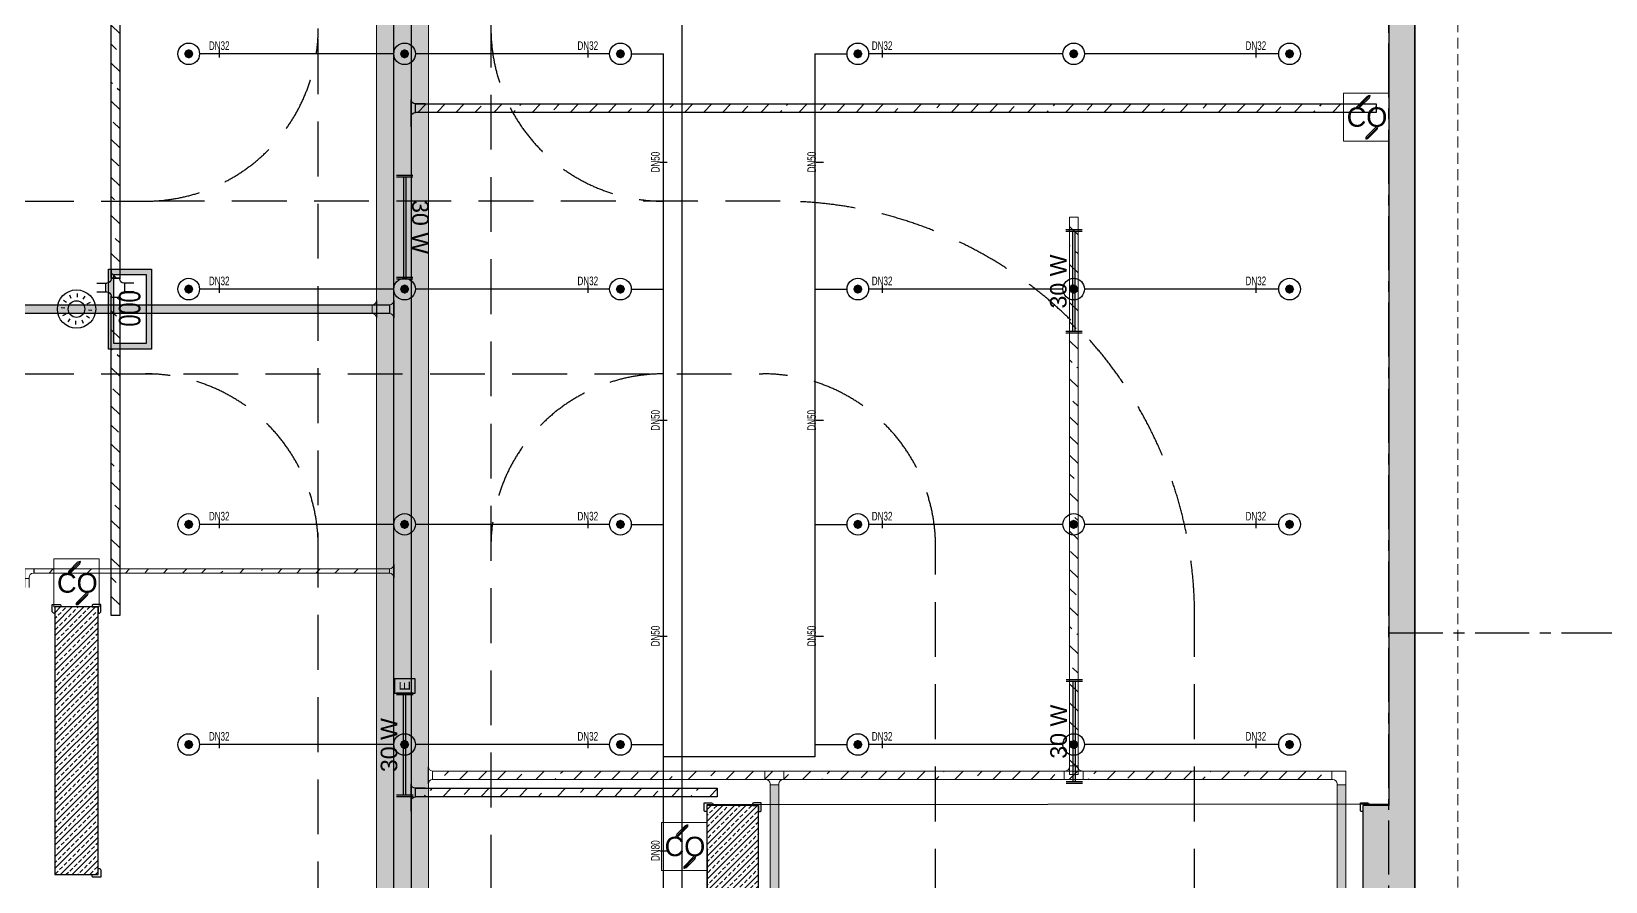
# Model space of a CAD drawing. Header units: millimetres. Extents: x -379292 to 1221486, y 92049 to 447512.
# Drawn here: x -119176 to -100945, y 213739 to 223584 of the extents above; entities that cross this region are included whole.
import ezdxf
from ezdxf.enums import TextEntityAlignment as Align
from ezdxf.lldxf.tags import DXFTag

# ---------------------------------------------------------------- set-up
doc = ezdxf.new("R2010")
doc.units = ezdxf.units.MM
doc.linetypes.add('CENTER', pattern=[2, 1.25, -0.25, 0.25, -0.25])
doc.linetypes.add('HIDDEN', pattern=[9.525, 6.35, -3.175])
for name, color, linetype in [('-M-YNGN-BORUID', 7, 'Continuous'), ('-M-YNGN-BORUUZUN', 7, 'Continuous'), ('-M-YNGN-BORUYUK', 7, 'Continuous'), ('-M-YNGN-SPR-YUK', 7, 'Continuous'), ('-M-YNGN-ZON4-CAP-', 7, 'Continuous'), ('-M-YNGN-ZON4-SPR-', 7, 'Continuous'), ('05_AXIS', 211, 'CENTER'), ('05_HATCH CONCRETE', 141, 'Continuous'), ('05_HATCH SOLID-2', 253, 'Continuous'), ('05_SYMBOL', 2, 'Continuous'), ('08_ARAÇ SAYIM', 140, 'Continuous'), ('08_DEDECTOR FLASOR', 3, 'Continuous'), ('08_HORN', 4, 'Continuous'), ('08_LAMP', 4, 'Continuous'), ('AIRONN ZONLAMA', 4, 'Continuous'), ('E_CT_ZA', 6, 'Continuous')]:
    doc.layers.add(name, color=color, linetype=linetype)
doc.layers.add('-M-YNGN-SPR-CAPCIZGI', color=188, linetype='Continuous', plot=False)
for name, color, linetype, lineweight in [('-M-YNGN-ZON4', 3, 'SP', 30), ('06_FORMWORK HIDDEN', 252, 'HIDDEN2', 0), ('08_DEDECTOR', 3, 'Continuous', 9), ('E_CT_AYDINLATMA', 3, 'Continuous', 9), ('E_CT_KA', 4, 'Continuous', 9), ('E_CT_KIRMIZI', 1, 'Continuous', 9)]:
    doc.layers.add(name, color=color, linetype=linetype, lineweight=lineweight)
doc.styles.add('CIZGI', font='tahoma.ttf', dxfattribs={"width": 0.8, "oblique": 20})
doc.styles.add('HCAD', font='HCAD.SHX', dxfattribs={"width": 0.8, "height": 0.2})
doc.styles.add('PIPESIZE', font='hcad.shx', dxfattribs={"width": 0.8})
doc.styles.add('SPR-NOT', font='romans.shx')
doc.styles.get("Standard").update_dxf_attribs({"font": 'segoeuil.ttf'})
doc.styles.add('WMF-Arial', font='TURK.SHX')
doc.styles.add('YAZI-2', font='arial.ttf', dxfattribs={"height": 2})
doc.styles.add('YAZI-3', font='arial.ttf', dxfattribs={"height": 3})
tags = doc.linetypes.add('HIDDEN2', pattern=[0.1875, 0.125, -0.0625]).pattern_tags.tags
tags[6:7] = [DXFTag(74, 4), DXFTag(75, 0), DXFTag(340, '0'), DXFTag(46, 0.0), DXFTag(50, 0.0), DXFTag(44, 0.0), DXFTag(45, 0.0)]
tags[4:5] = [DXFTag(74, 4), DXFTag(75, 0), DXFTag(340, '0'), DXFTag(46, 0.0), DXFTag(50, 0.0), DXFTag(44, 0.0), DXFTag(45, 0.0)]
doc.linetypes.add('SP', pattern='A,2,-0.1,["SP",CIZGI,S=0.14,R=0.2,X=0,Y=-0.07],-0.255', length=2.355)
pattern_1 = [(225, (905000, -3e-07), (67.351921, -67.351921), []), (225, (904932.65, -3e-07), (67.351921, -67.351921), [47.625, -23.8125])]

# ---------------------------------------------------------------- blocks, each defined once
blk = doc.blocks.new('202_Aks')
at = {"layer": '05_AXIS', "ltscale": 500}
for p, q in [((137900, -182300), (137900, 5000)), ((137900, -61500), (142900, -61500))]:
    blk.add_line(p, q, dxfattribs=at)
blk = doc.blocks.new('bariyer')
at = {"color": 8, "ltscale": 25}
blk.add_lwpolyline([(0, -70), (15, -70, 0.414214), (30, -55), (30, 30), (-55, 30, 0.414214), (-70, 15), (-70, 0), (0, 0)], format="xyb", close=True, dxfattribs=at)
blk = doc.blocks.new('OtoParkBodrumKatMimari')
at = {"layer": '05_HATCH CONCRETE'}
h = blk.add_hatch(dxfattribs=at)
h.set_pattern_fill('ANSI33', color=8, scale=15, angle=180, style=0)
h.set_pattern_definition(pattern_1)
h.paths.add_polyline_path([(96200, 177300), (96200, 177000), (96800, 177000), (96800, 177300), (104600, 177300), (104600, 177000), (105200, 177000), (105200, 177300), (113000, 177300), (113000, 177000), (113600, 177000), (113600, 177300), (121400, 177300), (121400, 177000), (122000, 177000), (122000, 177300), (127400, 177300), (127400, 177000), (128000, 177000), (128000, 177300), (135000, 177300), (135000, 177000), (135300, 177000), (135300, 172100), (135000, 172100), (135000, 171500), (135300, 171500), (135300, 164100), (135000, 164100), (135000, 163500), (135300, 163500), (135300, 156100), (135000, 156100), (135000, 155500), (135300, 155500), (135300, 148100), (135000, 148100), (135000, 147500), (135300, 147500), (135300, 144600), (135000, 144600), (135000, 144000), (135600, 144000), (135600, 144300), (142600, 144300), (142600, 144000), (142900, 144000), (142900, 140100), (142600, 140100), (142600, 139500), (142900, 139500), (142900, 132100), (142600, 132100), (142600, 131500), (142900, 131500), (142900, 127950), (142600, 127950), (142600, 127350), (142900, 127350), (142900, 124300), (142600, 124300), (142600, 123300), (142900, 123300), (142900, 113800), (142600, 113800), (142600, 112800), (142700, 112800), (142700, 100050), (135550, 100050), (135550, 108100), (135050, 108100), (135050, 83500), (135550, 83500), (135550, 99800), (142700, 99800), (142700, 78800), (142600, 78800), (142600, 77800), (142900, 77800), (142900, 68100), (142600, 68100), (142600, 67500), (143200, 67500), (143200, 144600), (135600, 144600), (135600, 177600), (71000, 177600), (71000, 177000), (71600, 177000), (71600, 177300), (79400, 177300), (79400, 177000), (80000, 177000), (80000, 177300), (87800, 177300), (87800, 177000), (88400, 177000), (88400, 177300)])
h = blk.add_hatch(dxfattribs=at)
h.set_pattern_fill('ANSI33', color=8, scale=15, angle=180, style=0)
h.set_pattern_definition(pattern_1)
h.paths.add_polyline_path([(127950, 116100), (127450, 116100), (127450, 113000), (127950, 113000)])
h = blk.add_hatch(dxfattribs=at)
h.set_pattern_fill('ANSI33', color=8, scale=15, angle=180, style=0)
h.set_pattern_definition(pattern_1)
h.paths.add_polyline_path([(135600, 113800), (135000, 113800), (135000, 112800), (135600, 112800)])
at = {"color": 5}
blk.add_lwpolyline([(142900, 123300), (142900, 113800), (142600, 113800), (142600, 112800), (142700, 112800), (142700, 100050), (135550, 100050), (135550, 108100), (135050, 108100), (135050, 83500), (135550, 83500), (135550, 99800), (142700, 99800), (142700, 78800), (142600, 78800), (142600, 77800), (142900, 77800), (142900, 68100), (142600, 68100), (142600, 67500), (143200, 67500), (143200, 144600)], dxfattribs=at)
for points in [[(127950, 116100), (127450, 116100), (127450, 113000), (127950, 113000)], [(135600, 113800), (135000, 113800), (135000, 112800), (135600, 112800)]]:
    blk.add_lwpolyline(points, close=True, dxfattribs=at)
at = {"layer": '05_HATCH SOLID-2', "color": 251, "ltscale": 25}
blk.add_lwpolyline([(150500, -8770), (150500, 187430), (4700, 187430), (4700, 177600), (135600, 177600), (135600, 144600), (143200, 144600), (143200, 59700), (90240, -300), (70300, -300), (63119, 5881)], dxfattribs=at)
at = {"layer": '05_SYMBOL', "color": 252, "linetype": 'HIDDEN', "ltscale": 100}
for points in [[(132500, 166800), (132500, 53048)], [(130500, 106800), (130500, 132800)], [(19400, 120800), (128500, 120800)], [(19400, 118800), (135650, 118800)], [(137650, 88852), (137650, 116800)]]:
    blk.add_lwpolyline(points, dxfattribs=at)
for points in [[(128500, 120800, 0.414214), (130500, 122800)], [(132500, 122800, 0.414214), (134500, 120800, -1)], [(140650, 88852), (140650, 116000, 0.414214), (135850, 120800), (128600, 120800)], [(130500, 116800, 0.414214), (128500, 118800)], [(132500, 116800, -0.414214), (134500, 118800, 1)], [(137650, 116800, 0.414214), (135650, 118800)]]:
    blk.add_lwpolyline(points, format="xyb", dxfattribs=at)
at = {"layer": '06_FORMWORK HIDDEN', "linetype": 'HIDDEN', "ltscale": 20}
blk.add_line((143700, 59511), (143700, 145100), dxfattribs=at)
at = {"layer": '05_AXIS'}
blk.add_blockref('202_Aks', (5000, 177300), dxfattribs=at)
at = {"layer": '05_SYMBOL', "color": 8, "xscale": -1}
for p in [(127450, 116100), (135000, 113800), (142600, 113800)]:
    blk.add_blockref('bariyer', p, dxfattribs=at)
at = {"layer": '05_SYMBOL', "color": 8}
for p in [(127950, 116100), (135600, 113800)]:
    blk.add_blockref('bariyer', p, dxfattribs=at)
at = {"layer": '05_SYMBOL', "color": 8, "xscale": -1, "rotation": 180}
blk.add_blockref('bariyer', (127950, 113000), dxfattribs=at)
blk = doc.blocks.new('SPRKL100')
at = {"layer": '-M-YNGN-SPR-CAPCIZGI'}
blk.add_line((0, 0.43), (0, -0.43), dxfattribs=at)
at = {"layer": '-M-YNGN-BORUID', "color": 0, "style": 'HCAD', "width": 0.8, "flags": 1}
blk.add_attdef('DIC', text='', height=0.4, dxfattribs=at).set_placement((0, -1.69), align=Align.CENTER)
at = {"layer": '-M-YNGN-BORUUZUN', "color": 0, "style": 'HCAD', "width": 0.7}
blk.add_attdef('BOY', text='', height=0.8, dxfattribs=at).set_placement((0, -1.08), align=Align.CENTER)
at = {"layer": '-M-YNGN-BORUYUK', "color": 6, "style": 'PIPESIZE', "width": 0.8}
blk.add_attdef('YUK', text='', height=0.5, dxfattribs=at).set_placement((0, 1.87), align=Align.CENTER)
at = {"color": 0, "style": 'PIPESIZE', "width": 0.7}
blk.add_attdef('CAP', text='', height=1, dxfattribs=at).set_placement((0, 0.45), align=Align.CENTER)
blk = doc.blocks.new('SP-C-UP-12')
at = {"ltscale": 10}
blk.add_line((0, 0), (0, 0), dxfattribs=at)
at = {"color": 1, "linetype": 'Continuous'}
blk.add_circle((0, 0), 12.5, dxfattribs=at)
at = {"ltscale": 10}
for points in [[(-5.4, 0), (-3.8, 3.8), (-3.8, -3.8), (0, 5.4)], [(-3.8, -3.8), (0, 5.4), (0, -5.4), (3.8, 3.8)], [(0, -5.4), (3.8, 3.8), (3.8, -3.8), (5.4, 0)]]:
    blk.add_solid(points, dxfattribs=at)
at = {"layer": '-M-YNGN-SPR-YUK', "style": 'SPR-NOT', "width": 0.5, "flags": 9}
for tag, p in [('YUK', (0, 17.8)), ('CAP', (0, 14.4)), ('TIP', (0.2, 10.8))]:
    blk.add_attdef(tag, text='', height=2.5, dxfattribs=at).set_placement(p, align=Align.MIDDLE_CENTER)
blk = doc.blocks.new('A$C69E781E7')
at = {"layer": '-M-YNGN-ZON4', "ltscale": 500}
for p, q in [((-459.8, -215.1), (-459.8, -4466.9)), ((-793.4, -2137.6), (-1018.4, -2137.6)), ((-543.4, -2137.6), (-768.4, -2137.6)), ((-518.4, -2137.6), (-480.9, -2137.6)), ((-480.9, -7485.1), (-480.9, -2137.6)), ((-305.9, -2137.6), (-305.9, -2951.9)), ((-305.9, -2137.6), (-268.4, -2137.6)), ((-18.4, -2137.6), (-243.4, -2137.6)), ((231.6, -2137.6), (6.6, -2137.6)), ((-793.4, -2410.1), (-1018.4, -2410.1)), ((-543.4, -2410.1), (-768.4, -2410.1)), ((-518.4, -2410.1), (-480.9, -2410.1)), ((-305.9, -2410.1), (-268.4, -2410.1)), ((-18.4, -2410.1), (-243.4, -2410.1)), ((231.6, -2410.1), (6.6, -2410.1)), ((-793.4, -2682.6), (-1018.4, -2682.6)), ((-543.4, -2682.6), (-768.4, -2682.6)), ((-518.4, -2682.6), (-480.9, -2682.6)), ((-305.9, -2682.6), (-268.4, -2682.6)), ((-18.4, -2682.6), (-243.4, -2682.6)), ((231.6, -2682.6), (6.6, -2682.6)), ((-793.4, -2937.6), (-1018.4, -2937.6)), ((-543.4, -2937.6), (-768.4, -2937.6)), ((-518.4, -2937.6), (-480.9, -2937.6)), ((-305.9, -2951.9), (-480.9, -2951.9)), ((-305.9, -2937.6), (-268.4, -2937.6)), ((-18.4, -2937.6), (-243.4, -2937.6)), ((231.6, -2937.6), (6.6, -2937.6))]:
    blk.add_line(p, q, dxfattribs=at)
at = {"layer": '-M-YNGN-ZON4-CAP-'}
ref = blk.add_blockref('SPRKL100', (-995.6, -2137.6), dxfattribs=dict(at, xscale=10, yscale=10, zscale=10))
ref.add_attrib('CAP', 'DN32', dxfattribs={"layer": '0', "color": 0, "height": 10, "style": 'PIPESIZE', "width": 0.7}).set_placement((-995.6, -2133.1), align=Align.CENTER)
ref = blk.add_blockref('SPRKL100', (-568.7, -2137.6), dxfattribs=dict(at, xscale=10, yscale=10, zscale=10))
ref.add_attrib('CAP', 'DN32', dxfattribs={"layer": '0', "color": 0, "height": 10, "style": 'PIPESIZE', "width": 0.7}).set_placement((-568.7, -2133.1), align=Align.CENTER)
ref = blk.add_blockref('SPRKL100', (-227.8, -2137.6), dxfattribs=dict(at, xscale=10, yscale=10, zscale=10))
ref.add_attrib('CAP', 'DN32', dxfattribs={"layer": '0', "color": 0, "height": 10, "style": 'PIPESIZE', "width": 0.7}).set_placement((-227.8, -2133.1), align=Align.CENTER)
ref = blk.add_blockref('SPRKL100', (205.1, -2137.6), dxfattribs=dict(at, xscale=10, yscale=10, zscale=10))
ref.add_attrib('CAP', 'DN32', dxfattribs={"layer": '0', "color": 0, "height": 10, "style": 'PIPESIZE', "width": 0.7}).set_placement((205.1, -2133.1), align=Align.CENTER)
ref = blk.add_blockref('SPRKL100', (-480.9, -2263), dxfattribs=dict(at, xscale=10.00000000000001, yscale=10.00000000000001, zscale=10.00000000000001, rotation=90))
ref.add_attrib('CAP', 'DN50', dxfattribs={"layer": '0', "color": 0, "height": 10, "rotation": 90, "style": 'PIPESIZE', "width": 0.7}).set_placement((-485.4, -2263), align=Align.CENTER)
ref = blk.add_blockref('SPRKL100', (-300, -2263), dxfattribs=dict(at, xscale=10.00000000000001, yscale=10.00000000000001, zscale=10.00000000000001, rotation=90))
ref.add_attrib('CAP', 'DN50', dxfattribs={"layer": '0', "color": 0, "height": 10, "rotation": 90, "style": 'PIPESIZE', "width": 0.7}).set_placement((-304.5, -2263), align=Align.CENTER)
ref = blk.add_blockref('SPRKL100', (-995.6, -2410.1), dxfattribs=dict(at, xscale=10, yscale=10, zscale=10))
ref.add_attrib('CAP', 'DN32', dxfattribs={"layer": '0', "color": 0, "height": 10, "style": 'PIPESIZE', "width": 0.7}).set_placement((-995.6, -2405.6), align=Align.CENTER)
ref = blk.add_blockref('SPRKL100', (-568.7, -2410.1), dxfattribs=dict(at, xscale=10, yscale=10, zscale=10))
ref.add_attrib('CAP', 'DN32', dxfattribs={"layer": '0', "color": 0, "height": 10, "style": 'PIPESIZE', "width": 0.7}).set_placement((-568.7, -2405.6), align=Align.CENTER)
ref = blk.add_blockref('SPRKL100', (-227.8, -2410.1), dxfattribs=dict(at, xscale=10, yscale=10, zscale=10))
ref.add_attrib('CAP', 'DN32', dxfattribs={"layer": '0', "color": 0, "height": 10, "style": 'PIPESIZE', "width": 0.7}).set_placement((-227.8, -2405.6), align=Align.CENTER)
ref = blk.add_blockref('SPRKL100', (205.1, -2410.1), dxfattribs=dict(at, xscale=10, yscale=10, zscale=10))
ref.add_attrib('CAP', 'DN32', dxfattribs={"layer": '0', "color": 0, "height": 10, "style": 'PIPESIZE', "width": 0.7}).set_placement((205.1, -2405.6), align=Align.CENTER)
ref = blk.add_blockref('SPRKL100', (-480.9, -2562.1), dxfattribs=dict(at, xscale=10.00000000000001, yscale=10.00000000000001, zscale=10.00000000000001, rotation=90))
ref.add_attrib('CAP', 'DN50', dxfattribs={"layer": '0', "color": 0, "height": 10, "rotation": 90, "style": 'PIPESIZE', "width": 0.7}).set_placement((-485.4, -2562.1), align=Align.CENTER)
ref = blk.add_blockref('SPRKL100', (-300, -2562.1), dxfattribs=dict(at, xscale=10.00000000000001, yscale=10.00000000000001, zscale=10.00000000000001, rotation=90))
ref.add_attrib('CAP', 'DN50', dxfattribs={"layer": '0', "color": 0, "height": 10, "rotation": 90, "style": 'PIPESIZE', "width": 0.7}).set_placement((-304.5, -2562.1), align=Align.CENTER)
ref = blk.add_blockref('SPRKL100', (-995.6, -2682.6), dxfattribs=dict(at, xscale=10, yscale=10, zscale=10))
ref.add_attrib('CAP', 'DN32', dxfattribs={"layer": '0', "color": 0, "height": 10, "style": 'PIPESIZE', "width": 0.7}).set_placement((-995.6, -2678.1), align=Align.CENTER)
ref = blk.add_blockref('SPRKL100', (-568.7, -2682.6), dxfattribs=dict(at, xscale=10, yscale=10, zscale=10))
ref.add_attrib('CAP', 'DN32', dxfattribs={"layer": '0', "color": 0, "height": 10, "style": 'PIPESIZE', "width": 0.7}).set_placement((-568.7, -2678.1), align=Align.CENTER)
ref = blk.add_blockref('SPRKL100', (-227.8, -2682.6), dxfattribs=dict(at, xscale=10, yscale=10, zscale=10))
ref.add_attrib('CAP', 'DN32', dxfattribs={"layer": '0', "color": 0, "height": 10, "style": 'PIPESIZE', "width": 0.7}).set_placement((-227.8, -2678.1), align=Align.CENTER)
ref = blk.add_blockref('SPRKL100', (205.1, -2682.6), dxfattribs=dict(at, xscale=10, yscale=10, zscale=10))
ref.add_attrib('CAP', 'DN32', dxfattribs={"layer": '0', "color": 0, "height": 10, "style": 'PIPESIZE', "width": 0.7}).set_placement((205.1, -2678.1), align=Align.CENTER)
ref = blk.add_blockref('SPRKL100', (-480.9, -2812), dxfattribs=dict(at, xscale=10.00000000000001, yscale=10.00000000000001, zscale=10.00000000000001, rotation=90))
ref.add_attrib('CAP', 'DN50', dxfattribs={"layer": '0', "color": 0, "height": 10, "rotation": 90, "style": 'PIPESIZE', "width": 0.7}).set_placement((-485.4, -2812), align=Align.CENTER)
ref = blk.add_blockref('SPRKL100', (-300, -2812), dxfattribs=dict(at, xscale=10.00000000000001, yscale=10.00000000000001, zscale=10.00000000000001, rotation=90))
ref.add_attrib('CAP', 'DN50', dxfattribs={"layer": '0', "color": 0, "height": 10, "rotation": 90, "style": 'PIPESIZE', "width": 0.7}).set_placement((-304.5, -2812), align=Align.CENTER)
ref = blk.add_blockref('SPRKL100', (-995.6, -2937.6), dxfattribs=dict(at, xscale=10, yscale=10, zscale=10))
ref.add_attrib('CAP', 'DN32', dxfattribs={"layer": '0', "color": 0, "height": 10, "style": 'PIPESIZE', "width": 0.7}).set_placement((-995.6, -2933.1), align=Align.CENTER)
ref = blk.add_blockref('SPRKL100', (-568.7, -2937.6), dxfattribs=dict(at, xscale=10, yscale=10, zscale=10))
ref.add_attrib('CAP', 'DN32', dxfattribs={"layer": '0', "color": 0, "height": 10, "style": 'PIPESIZE', "width": 0.7}).set_placement((-568.7, -2933.1), align=Align.CENTER)
ref = blk.add_blockref('SPRKL100', (-227.8, -2937.6), dxfattribs=dict(at, xscale=10, yscale=10, zscale=10))
ref.add_attrib('CAP', 'DN32', dxfattribs={"layer": '0', "color": 0, "height": 10, "style": 'PIPESIZE', "width": 0.7}).set_placement((-227.8, -2933.1), align=Align.CENTER)
ref = blk.add_blockref('SPRKL100', (205.1, -2937.6), dxfattribs=dict(at, xscale=10, yscale=10, zscale=10))
ref.add_attrib('CAP', 'DN32', dxfattribs={"layer": '0', "color": 0, "height": 10, "style": 'PIPESIZE', "width": 0.7}).set_placement((205.1, -2933.1), align=Align.CENTER)
ref = blk.add_blockref('SPRKL100', (-480.9, -3060.6), dxfattribs=dict(at, xscale=10.00000000000001, yscale=10.00000000000001, zscale=10.00000000000001, rotation=90))
ref.add_attrib('CAP', 'DN80', dxfattribs={"layer": '0', "color": 0, "height": 10, "rotation": 90, "style": 'PIPESIZE', "width": 0.7}).set_placement((-485.4, -3060.6), align=Align.CENTER)
at = {"layer": '-M-YNGN-ZON4-SPR-'}
for p in [(-1030.9, -2137.6), (-780.9, -2137.6), (-530.9, -2137.6), (-255.9, -2137.6), (-5.9, -2137.6), (244.1, -2137.6), (-1030.9, -2410.1), (-780.9, -2410.1), (-530.9, -2410.1), (-255.9, -2410.1), (-5.9, -2410.1), (244.1, -2410.1), (-1030.9, -2682.6), (-780.9, -2682.6), (-530.9, -2682.6), (-255.9, -2682.6), (-5.9, -2682.6), (244.1, -2682.6), (-1030.9, -2937.6), (-780.9, -2937.6), (-530.9, -2937.6), (-255.9, -2937.6), (-5.9, -2937.6), (244.1, -2937.6)]:
    blk.add_blockref('SP-C-UP-12', p, dxfattribs=at)
blk = doc.blocks.new('*U652')
h = blk.add_hatch()
h.set_pattern_fill('ANSI33', color=0, scale=50, angle=1, style=0)
h.paths.add_polyline_path([(-115024, 100), (-249, 100), (-249, 0), (-115024, 0)])
at = {"color": 0}
blk.add_lwpolyline([(-115024, 100), (-249, 100), (-249, 0), (-115024, 0)], close=True, dxfattribs=at)
at = {"ltscale": 25, "flags": 1}
for tag, p in [('YUKSEKLIK', (-229, -149)), ('KALINLIK', (-229, -213))]:
    blk.add_attdef(tag, p, '', height=50, dxfattribs=at)
blk = doc.blocks.new('*U667')
h = blk.add_hatch()
h.set_pattern_fill('ANSI33', color=0, scale=50, angle=1, style=0)
h.paths.add_polyline_path([(-10677, 100), (452, 100), (452, 0), (-10677, 0)])
at = {"color": 0}
blk.add_lwpolyline([(-10677, 100), (452, 100), (452, 0), (-10677, 0)], close=True, dxfattribs=at)
at = {"ltscale": 25, "flags": 1}
for tag, p in [('YUKSEKLIK', (-229, -149)), ('KALINLIK', (-229, -213))]:
    blk.add_attdef(tag, p, '', height=50, dxfattribs=at)
blk = doc.blocks.new('*U177')
at = {"color": 0}
for p, q in [((-164, 164), (-50, 164)), ((-50, 164), (-50, 167)), ((-50, 167), (150, 167)), ((0, 0), (0, 114)), ((100, 114), (0, 114)), ((100, 0), (100, 114)), ((150, 167), (150, 164)), ((264, 164), (150, 164))]:
    blk.add_line(p, q, dxfattribs=at)
for centre, start, end in [((-50, 114), 0, 90), ((150, 114), 90, 180)]:
    blk.add_arc(centre, 50, start, end, dxfattribs=at)
blk = doc.blocks.new('*U668')
h = blk.add_hatch()
h.set_pattern_fill('ANSI33', color=0, scale=50, angle=1, style=0)
h.paths.add_polyline_path([(-3044, 100), (452, 100), (452, 0), (-3044, 0)])
at = {"color": 0}
blk.add_lwpolyline([(-3044, 100), (452, 100), (452, 0), (-3044, 0)], close=True, dxfattribs=at)
at = {"ltscale": 25, "flags": 1}
for tag, p in [('YUKSEKLIK', (-229, -149)), ('KALINLIK', (-229, -213))]:
    blk.add_attdef(tag, p, '', height=50, dxfattribs=at)
blk = doc.blocks.new('*U178')
at = {"color": 0}
for p, q in [((-164, 164), (-50, 164)), ((-50, 164), (-50, 167)), ((-50, 167), (150, 167)), ((0, 0), (0, 114)), ((100, 114), (0, 114)), ((100, 0), (100, 114)), ((150, 167), (150, 164)), ((264, 164), (150, 164))]:
    blk.add_line(p, q, dxfattribs=at)
for centre, start, end in [((-50, 114), 0, 90), ((150, 114), 90, 180)]:
    blk.add_arc(centre, 50, start, end, dxfattribs=at)
blk = doc.blocks.new('*U673')
h = blk.add_hatch()
h.set_pattern_fill('ANSI33', color=0, scale=50, angle=1, style=0)
h.paths.add_polyline_path([(-115494, 200), (1093, 200), (1093, 0), (-115494, 0)])
at = {"color": 0}
blk.add_lwpolyline([(-115494, 200), (1093, 200), (1093, 0), (-115494, 0)], close=True, dxfattribs=at)
at = {"ltscale": 25, "flags": 1}
for tag, p in [('YUKSEKLIK', (-229, -149)), ('KALINLIK', (-229, -213))]:
    blk.add_attdef(tag, p, '', height=50, dxfattribs=at)
blk = doc.blocks.new('*U683')
h = blk.add_hatch()
h.set_pattern_fill('ANSI33', color=0, scale=50, angle=1, style=0)
h.paths.add_polyline_path([(-14068, 100), (100307, 100), (100307, 0), (-14068, 0)])
at = {"color": 0}
blk.add_lwpolyline([(-14068, 100), (100307, 100), (100307, 0), (-14068, 0)], close=True, dxfattribs=at)
at = {"ltscale": 25, "flags": 1}
for tag, p in [('YUKSEKLIK', (-229, -149)), ('KALINLIK', (-229, -213))]:
    blk.add_attdef(tag, p, '', height=50, dxfattribs=at)
blk = doc.blocks.new('*U697')
h = blk.add_hatch()
h.set_pattern_fill('ANSI33', color=0, scale=50, angle=1, style=0)
h.paths.add_polyline_path([(-10404, 100), (11, 100), (11, 0), (-10404, 0)])
at = {"color": 0}
blk.add_lwpolyline([(-10404, 100), (11, 100), (11, 0), (-10404, 0)], close=True, dxfattribs=at)
at = {"ltscale": 25, "flags": 1}
for tag, p in [('YUKSEKLIK', (-229, -149)), ('KALINLIK', (-229, -213))]:
    blk.add_attdef(tag, p, '', height=50, dxfattribs=at)
blk = doc.blocks.new('*U194')
at = {"color": 0}
for p, q in [((0, 264), (-264, 264)), ((-160, 264), (-160, 164)), ((0, 0), (0, 264)), ((-264, 164), (-150, 164)), ((-100, 0), (-100, 114)), ((0, 104), (-100, 104))]:
    blk.add_line(p, q, dxfattribs=at)
blk.add_arc((-150, 114), 50, 0, 90, dxfattribs=at)
blk = doc.blocks.new('*U698')
h = blk.add_hatch()
h.set_pattern_fill('ANSI33', color=0, scale=50, angle=1, style=0)
h.paths.add_polyline_path([(-6685, 100), (-232, 100), (-232, 0), (-6685, 0)])
at = {"color": 0}
blk.add_lwpolyline([(-6685, 100), (-232, 100), (-232, 0), (-6685, 0)], close=True, dxfattribs=at)
at = {"ltscale": 25, "flags": 1}
for tag, p in [('YUKSEKLIK', (-229, -149)), ('KALINLIK', (-229, -213))]:
    blk.add_attdef(tag, p, '', height=50, dxfattribs=at)
blk = doc.blocks.new('*U708')
h = blk.add_hatch()
h.set_pattern_fill('ANSI33', color=0, scale=50, angle=1, style=0)
h.paths.add_polyline_path([(-44937, 100), (-192, 100), (-192, 0), (-44937, 0)])
at = {"color": 0}
blk.add_lwpolyline([(-44937, 100), (-192, 100), (-192, 0), (-44937, 0)], close=True, dxfattribs=at)
at = {"ltscale": 25, "flags": 1}
for tag, p in [('YUKSEKLIK', (-229, -149)), ('KALINLIK', (-229, -213))]:
    blk.add_attdef(tag, p, '', height=50, dxfattribs=at)
blk = doc.blocks.new('*U720')
h = blk.add_hatch()
h.set_pattern_fill('ANSI33', color=0, scale=50, angle=1, style=0)
h.paths.add_polyline_path([(-71173, 600), (45489, 600), (45489, 0), (-71173, 0)])
at = {"color": 0}
blk.add_lwpolyline([(-71173, 600), (45489, 600), (45489, 0), (-71173, 0)], close=True, dxfattribs=at)
at = {"ltscale": 25, "flags": 1}
for tag, p in [('YUKSEKLIK', (-229, -149)), ('KALINLIK', (-229, -213))]:
    blk.add_attdef(tag, p, '', height=50, dxfattribs=at)
blk = doc.blocks.new('*U248')
at = {"color": 0}
for p, q in [((-164, 164), (-50, 164)), ((-50, 164), (-50, 167)), ((-50, 167), (150, 167)), ((0, 0), (0, 114)), ((100, 114), (0, 114)), ((100, 0), (100, 114)), ((150, 167), (150, 164)), ((264, 164), (150, 164))]:
    blk.add_line(p, q, dxfattribs=at)
for centre, start, end in [((-50, 114), 0, 90), ((150, 114), 90, 180)]:
    blk.add_arc(centre, 50, start, end, dxfattribs=at)
blk = doc.blocks.new('*U253')
at = {"color": 0}
for p, q in [((-164, 164), (-50, 164)), ((-50, 164), (-50, 167)), ((-50, 167), (150, 167)), ((0, 0), (0, 114)), ((100, 114), (0, 114)), ((100, 0), (100, 114)), ((150, 167), (150, 164)), ((264, 164), (150, 164))]:
    blk.add_line(p, q, dxfattribs=at)
for centre, start, end in [((-50, 114), 0, 90), ((150, 114), 90, 180)]:
    blk.add_arc(centre, 50, start, end, dxfattribs=at)
blk = doc.blocks.new('*U760')
h = blk.add_hatch()
h.set_pattern_fill('ANSI33', color=0, scale=50, angle=1, style=0)
h.paths.add_polyline_path([(-1851, 50), (2267, 50), (2267, 0), (-1851, 0)])
at = {"color": 0}
blk.add_lwpolyline([(-1851, 50), (2267, 50), (2267, 0), (-1851, 0)], close=True, dxfattribs=at)
at = {"ltscale": 25, "flags": 1}
for tag, p in [('YUKSEKLIK', (-229, -149)), ('KALINLIK', (-229, -213))]:
    blk.add_attdef(tag, p, '', height=50, dxfattribs=at)
blk = doc.blocks.new('*U268')
at = {"color": 0}
for p, q in [((-164, 164), (-50, 164)), ((-50, 164), (-50, 167)), ((-50, 167), (100, 167)), ((0, 0), (0, 114)), ((50, 114), (0, 114)), ((50, 0), (50, 114)), ((100, 167), (100, 164)), ((214, 164), (100, 164))]:
    blk.add_line(p, q, dxfattribs=at)
for centre, start, end in [((-50, 114), 0, 90), ((100, 114), 90, 180)]:
    blk.add_arc(centre, 50, start, end, dxfattribs=at)
blk = doc.blocks.new('*U286')
at = {"color": 0}
for p, q in [((0, 214), (-214, 214)), ((-110, 214), (-110, 164)), ((0, 0), (0, 214)), ((-214, 164), (-100, 164)), ((-50, 0), (-50, 114)), ((0, 104), (-50, 104))]:
    blk.add_line(p, q, dxfattribs=at)
blk.add_arc((-100, 114), 50, 0, 90, dxfattribs=at)
blk = doc.blocks.new('*U826')
h = blk.add_hatch()
h.set_pattern_fill('ANSI33', color=0, scale=50, angle=1, style=0)
h.paths.add_polyline_path([(-4386, 100), (-183, 100), (-183, 0), (-4386, 0)])
at = {"color": 0}
blk.add_lwpolyline([(-4386, 100), (-183, 100), (-183, 0), (-4386, 0)], close=True, dxfattribs=at)
at = {"ltscale": 25, "flags": 1}
for tag, p in [('YUKSEKLIK', (-229, -149)), ('KALINLIK', (-229, -213))]:
    blk.add_attdef(tag, p, '', height=50, dxfattribs=at)
blk = doc.blocks.new('*U340')
at = {"color": 0}
for p, q in [((0, 428), (0, 314)), ((100, 428), (100, 314)), ((-164, 264), (-50, 264)), ((-60, 264), (-60, 164)), ((0, 324), (100, 324)), ((264, 264), (150, 264)), ((160, 264), (160, 164)), ((-164, 164), (-50, 164)), ((0, 0), (0, 114)), ((0, 104), (100, 104)), ((100, 0), (100, 114)), ((264, 164), (150, 164))]:
    blk.add_line(p, q, dxfattribs=at)
for centre, start, end in [((-50, 314), 270, 0), ((150, 314), 180, 270), ((-50, 114), 0, 90), ((150, 114), 90, 180)]:
    blk.add_arc(centre, 50, start, end, dxfattribs=at)
blk = doc.blocks.new('*U827')
h = blk.add_hatch()
h.set_pattern_fill('ANSI33', color=0, scale=50, angle=1, style=0)
h.paths.add_polyline_path([(-3409, 100), (281, 100), (281, 0), (-3409, 0)])
at = {"color": 0}
blk.add_lwpolyline([(-3409, 100), (281, 100), (281, 0), (-3409, 0)], close=True, dxfattribs=at)
at = {"ltscale": 25, "flags": 1}
for tag, p in [('YUKSEKLIK', (-229, -149)), ('KALINLIK', (-229, -213))]:
    blk.add_attdef(tag, p, '', height=50, dxfattribs=at)
blk = doc.blocks.new('*U503')
at = {"color": 0}
for p, q in [((-164, 164), (-50, 164)), ((-50, 164), (-50, 167)), ((-50, 167), (150, 167)), ((0, 0), (0, 114)), ((100, 114), (0, 114)), ((100, 0), (100, 114)), ((150, 167), (150, 164)), ((264, 164), (150, 164))]:
    blk.add_line(p, q, dxfattribs=at)
for centre, start, end in [((-50, 114), 0, 90), ((150, 114), 90, 180)]:
    blk.add_arc(centre, 50, start, end, dxfattribs=at)
blk = doc.blocks.new('*U506')
at = {"color": 0}
for p, q in [((264, 264), (-164, 264)), ((-60, 264), (-60, 164)), ((0, 264), (264, 264)), ((160, 264), (160, 164)), ((-164, 164), (-50, 164)), ((0, 0), (0, 114)), ((0, 104), (100, 104)), ((100, 0), (100, 114)), ((264, 164), (150, 164))]:
    blk.add_line(p, q, dxfattribs=at)
for centre, start, end in [((-50, 114), 0, 90), ((150, 114), 90, 180)]:
    blk.add_arc(centre, 50, start, end, dxfattribs=at)
blk = doc.blocks.new('*U998')
h = blk.add_hatch()
h.set_pattern_fill('ANSI33', color=0, scale=50, angle=1, style=0)
h.paths.add_polyline_path([(-44937, 100), (-14447, 100), (-14447, 0), (-44937, 0)])
at = {"color": 0}
blk.add_lwpolyline([(-44937, 100), (-14447, 100), (-14447, 0), (-44937, 0)], close=True, dxfattribs=at)
at = {"ltscale": 25, "flags": 1}
for tag, p in [('YUKSEKLIK', (-229, -149)), ('KALINLIK', (-229, -213))]:
    blk.add_attdef(tag, p, '', height=50, dxfattribs=at)
blk = doc.blocks.new('*U507')
at = {"color": 0}
for p, q in [((264, 264), (-164, 264)), ((-60, 264), (-60, 164)), ((0, 264), (264, 264)), ((160, 264), (160, 164)), ((-164, 164), (-50, 164)), ((0, 0), (0, 114)), ((0, 104), (100, 104)), ((100, 0), (100, 114)), ((264, 164), (150, 164))]:
    blk.add_line(p, q, dxfattribs=at)
for centre, start, end in [((-50, 114), 0, 90), ((150, 114), 90, 180)]:
    blk.add_arc(centre, 50, start, end, dxfattribs=at)
blk = doc.blocks.new('40 W SIVA ÜSTÜ ETANJ LED 50')
at = {"layer": '08_LAMP'}
for p, q in [((-625, -100), (-625, 100)), ((-605, -100), (-605, 100)), ((-605, 15), (605, 15)), ((605, -100), (605, 100)), ((625, -100), (625, 100)), ((-605, -15), (605, -15))]:
    blk.add_line(p, q, dxfattribs=at)
at = {"layer": '08_LAMP', "color": 2, "style": 'YAZI-2'}
blk.add_text('30 W', height=200, dxfattribs=at).set_placement((0, 90), align=Align.CENTER)
blk = doc.blocks.new('40 W SIVA ÜSTÜ ETANJ LED 50--')
at = {"layer": '08_LAMP'}
for p, q in [((-625, -100), (-625, 100)), ((-605, -100), (-605, 100)), ((-605, 15), (605, 15)), ((605, -100), (605, 100)), ((625, -100), (625, 100)), ((-605, -15), (605, -15))]:
    blk.add_line(p, q, dxfattribs=at)
at = {"layer": '08_LAMP', "color": 2, "style": 'YAZI-2'}
blk.add_text('30 W', height=200, dxfattribs=at).set_placement((0, 90), align=Align.CENTER)
blk = doc.blocks.new('40 W SIVA ÜSTÜ ETANJ LED E 50')
at = {"layer": '08_LAMP'}
for p, q in [((-625, -100), (-625, 100)), ((-605, -100), (-605, 100)), ((-605, 15), (605, 15)), ((605, -100), (605, 100)), ((625, -100), (625, 100)), ((-605, -15), (605, -15))]:
    blk.add_line(p, q, dxfattribs=at)
blk.add_lwpolyline([(625, -125), (800, -125), (800, 125), (625, 125)], close=True, dxfattribs=at)
at = {"layer": '08_LAMP', "color": 2, "style": 'YAZI-2'}
blk.add_text('30 W', height=200, dxfattribs=at).set_placement((0, 90), align=Align.CENTER)
blk.add_text('E', height=125, dxfattribs=at).set_placement((713, 0), align=Align.MIDDLE)
blk = doc.blocks.new('TEK YUZLU 1 SATIR 3 KARAKTER')
at = {"layer": '08_ARAÇ SAYIM'}
h = blk.add_hatch(color=7, dxfattribs=at)
h.dxf.hatch_style = 1
h.paths.add_polyline_path([(-40, 43.5), (40, 43.5), (40, 6.2), (-40, 6.2)], flags=16)
h.paths.add_polyline_path([(-46.3, 49.8), (46.3, 49.8), (46.3, 0), (-46.3, 0)])
for points in [[(-46.3, 49.8), (46.3, 49.8), (46.3, 0), (-46.3, 0)], [(-40, 43.5), (40, 43.5), (40, 6.2), (-40, 6.2)]]:
    blk.add_lwpolyline(points, close=True, dxfattribs=at)
at = {"layer": '08_ARAÇ SAYIM', "color": 7, "style": 'WMF-Arial', "width": 0.75}
blk.add_text('000', height=25, dxfattribs=at).set_placement((0.7, 12.9), align=Align.CENTER)
blk = doc.blocks.new('CO 250')
at = {"layer": '08_DEDECTOR'}
for p, q in [((17, 243), (-84, 142)), ((45, 251), (-74, 132)), ((37, 223), (-64, 122)), ((45, 250), (45, 243)), ((114, -136), (-5, -255)), ((104, -126), (3, -227)), ((124, -146), (23, -247)), ((-5, -247), (-5, -255)), ((-5, -255), (3, -255))]:
    blk.add_line(p, q, dxfattribs=at)
at = {"layer": '08_DEDECTOR', "ltscale": 25}
blk.add_lwpolyline([(-262, 278), (-262, -278), (262, -278), (262, 278)], close=True, dxfattribs=at)
at = {"layer": '08_DEDECTOR'}
for centre, radius, start, end in [((37, 223), 27.7, 72.9688, 135), ((17, 243), 27.7, 315, 0), ((-55, 112), 41.6, 135, 180), ((-55, 112), 27.7, 135, 180), ((-55, 112), 13.9, 135, 180), ((95, -116), 13.9, 315, 350.4112), ((95, -116), 27.7, 315, 355.2224), ((95, -116), 41.6, 315, 356.817), ((23, -247), 27.7, 135, 180), ((3, -227), 27.7, 270, 315)]:
    blk.add_arc(centre, radius, start, end, dxfattribs=at)
at = {"layer": '08_DEDECTOR', "color": 3, "style": 'YAZI-3'}
blk.add_text('CO', height=225, dxfattribs=at).set_placement((-226, -113))
blk = doc.blocks.new('KORNA ORT TAVAN')
at = {"layer": '08_HORN', "color": 3}
for p, q in [((-137, 10), (-179, 13)), ((-114, 77), (-149, 101)), ((-60, 124), (-79, 162)), ((10, 137), (13, 179)), ((77, 114), (101, 149)), ((124, 60), (162, 79)), ((-124, -60), (-162, -79)), ((-77, -114), (-101, -149)), ((-10, -137), (-13, -179)), ((60, -124), (79, -162)), ((114, -77), (149, -101)), ((137, -10), (179, -13))]:
    blk.add_line(p, q, dxfattribs=at)
at = {"layer": '08_HORN', "color": 1}
for major_axis, start_param, end_param in [((0, 222), 4.712358, 10.995543), ((0, 95.8), -1.570763777940356, 4.712421529239229)]:
    blk.add_ellipse((0, 0), major_axis=major_axis, ratio=1, start_param=start_param, end_param=end_param, dxfattribs=at)

msp = doc.modelspace()

# ---------------------------------------------------------------- block references
at = {"color": 8}
msp.add_blockref('OtoParkBodrumKatMimari', (-246354.8, 100818.8), dxfattribs=at)

# ---------------------------------------------------------------- next in the draw order: linework, layer by layer
at = {"layer": 'AIRONN ZONLAMA', "color": 2, "ltscale": 25}
msp.add_lwpolyline([(-103454.6, 224134.6), (-103454.6, 214634.6), (-111354.6, 214626.3), (-111304.6, 201521.2), (-166951.6, 201521.2), (-166904.6, 240934.6)], dxfattribs=at)

# ---------------------------------------------------------------- next in the draw order: block references
at = {"layer": '-M-YNGN-ZON4', "ltscale": 25, "xscale": 10, "yscale": 10, "zscale": 10}
msp.add_blockref('A$C69E781E7', (-107045.9, 244701.5), dxfattribs=at)
at = {"layer": '08_ARAÇ SAYIM', "xscale": 10, "yscale": 10, "zscale": 10, "rotation": 90}
msp.add_blockref('TEK YUZLU 1 SATIR 3 KARAKTER', (-117785.9, 220368.8), dxfattribs=at)
at = {"layer": '08_DEDECTOR', "ltscale": 25}
msp.add_blockref('CO 250', (-103717.3, 222593.8), dxfattribs=at)
at = {"layer": '08_DEDECTOR'}
for p in [(-118654.8, 217197.2), (-111617.3, 214145.3)]:
    msp.add_blockref('CO 250', p, dxfattribs=at)
at = {"layer": '08_DEDECTOR FLASOR'}
msp.add_blockref('KORNA ORT TAVAN', (-118654.8, 220368.8), dxfattribs=at)
at = {"layer": '08_LAMP'}
for name, p, xscale, yscale, zscale, rotation in [('40 W SIVA ÜSTÜ ETANJ LED 50--', (-114853.8, 221318.8), 0.9600000000000006, 0.9600000000000006, 0.9600000000000006, 270), ('40 W SIVA ÜSTÜ ETANJ LED 50', (-107101.1, 220688.4), 0.9600000000000062, 0.9600000000000062, 0.9600000000000062, 90), ('40 W SIVA ÜSTÜ ETANJ LED E 50', (-114853.2, 215318.8), 0.9600000000000062, 0.9600000000000062, 0.9600000000000062, 90), ('40 W SIVA ÜSTÜ ETANJ LED 50', (-107097.5, 215474.3), 0.9600000000000062, 0.9600000000000062, 0.9600000000000062, 90)]:
    msp.add_blockref(name, p, dxfattribs=dict(at, xscale=xscale, yscale=yscale, zscale=zscale, rotation=rotation))
at = {"layer": 'E_CT_AYDINLATMA'}
for name, p, rotation in [('*U698', (-107154.8, 214746.9), 270), ('*U697', (-114519.1, 215018.8), 180), ('*U998', (-110620.6, 169921.9), 270), ('*U708', (-104054.8, 169921.9), 270)]:
    msp.add_blockref(name, p, dxfattribs=dict(at, rotation=rotation))
msp.add_blockref('*U683', (-215536.5, 220318.6), dxfattribs=at)
at = {"layer": 'E_CT_AYDINLATMA', "color": 2}
for name, p, rotation in [('*U248', (-115343.8, 220418.6), 270), ('*U503', (-115143.8, 220418.6), 270), ('*U253', (-114415.8, 214918.8), 90), ('*U506', (-107054.8, 215182.8), 180)]:
    msp.add_blockref(name, p, dxfattribs=dict(at, rotation=rotation))
for name, p in [('*U507', (-110620.6, 214754.8)), ('*U194', (-103954.8, 214754.8))]:
    msp.add_blockref(name, p, dxfattribs=at)
at = {"layer": 'E_CT_KA', "color": 6, "rotation": 270}
msp.add_blockref('*U720', (-115179.8, 198889.2), dxfattribs=at)
at = {"layer": 'E_CT_KIRMIZI', "color": 2, "rotation": 270}
msp.add_blockref('*U268', (-115143.8, 217360.1), dxfattribs=at)
at = {"layer": 'E_CT_KIRMIZI', "color": 2, "xscale": -1}
msp.add_blockref('*U286', (-119254.8, 217146.1), dxfattribs=at)
at = {"layer": 'E_CT_KIRMIZI', "color": 1, "rotation": 180}
msp.add_blockref('*U760', (-116880.6, 217360.1), dxfattribs=at)
at = {"layer": 'E_CT_ZA', "color": 30, "rotation": 90}
msp.add_blockref('*U673', (-114779.8, 268969.8), dxfattribs=at)
at = {"layer": 'E_CT_ZA', "color": 112}
for name, p, rotation in [('*U826', (-118254.8, 220545.9), 270), ('*U667', (-114278.1, 222745.7), 180), ('*U652', (-230054.1, 220418.6), 180), ('*U827', (-118154.8, 220227.5), 90), ('*U668', (-114278.1, 214818.8), 180)]:
    msp.add_blockref(name, p, dxfattribs=dict(at, rotation=rotation))
at = {"layer": 'E_CT_ZA', "color": 2, "xscale": -1}
for name, p, rotation in [('*U177', (-114615.8, 222745.7), 89.99999999999997), ('*U340', (-118254.8, 220832.6), 180), ('*U178', (-114615.8, 214818.8), 89.99999999999997)]:
    msp.add_blockref(name, p, dxfattribs=dict(at, rotation=rotation))

doc.saveas('drawing.dxf')
